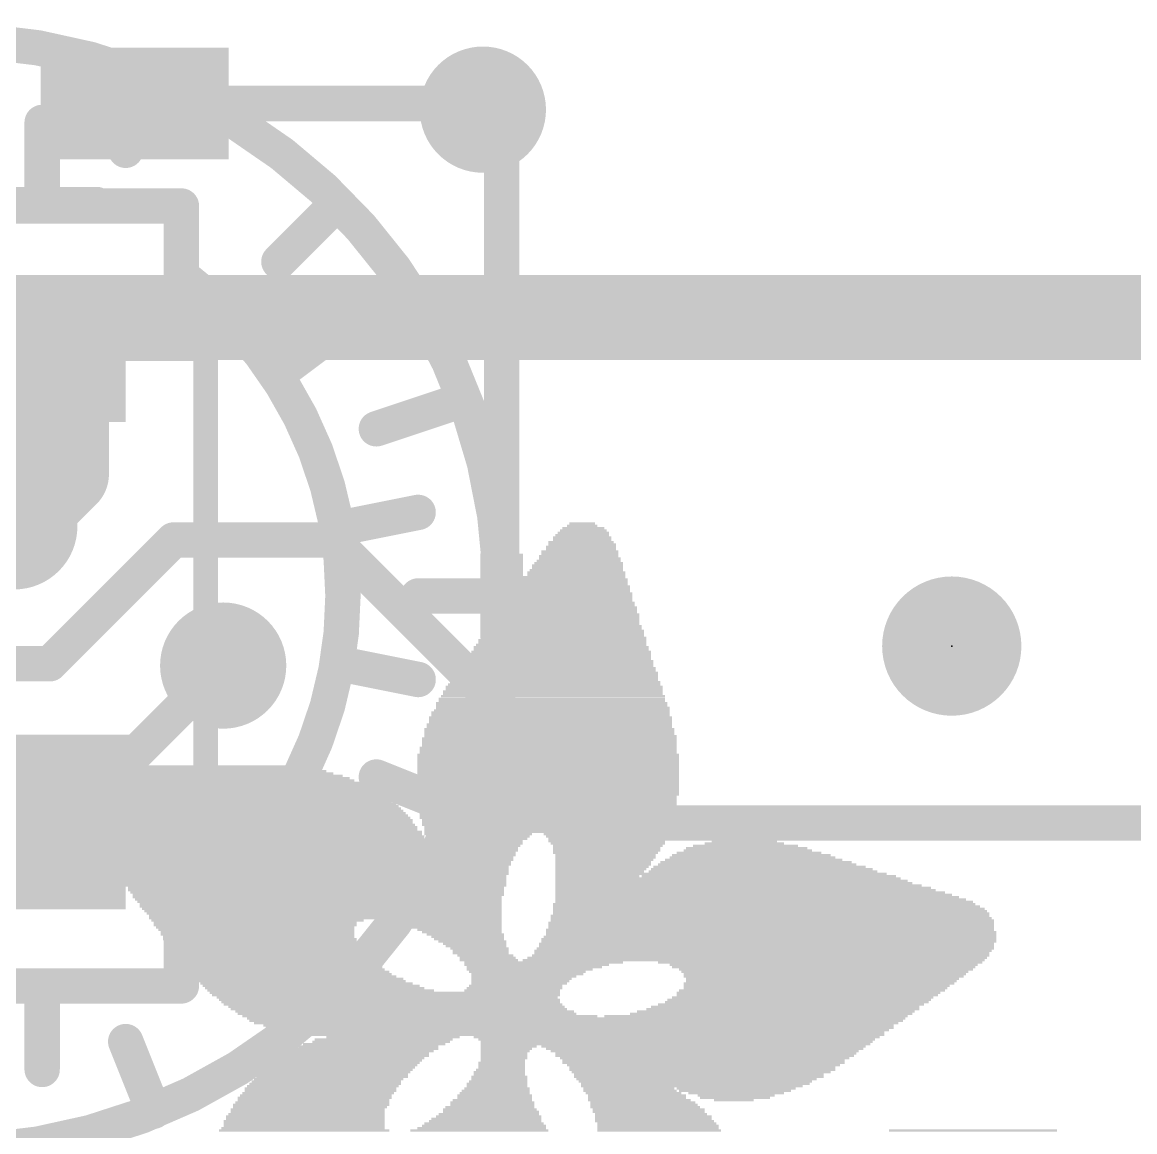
# Model space of a CAD drawing. Extents: x -30.6 to 30.6, y -30.6 to 30.6.
# Drawn here: x 8.06 to 16.05, y -26.35 to -18.38 of the extents above; entities that cross this region are included whole.
import ezdxf

# ---------------------------------------------------------------- set-up
doc = ezdxf.new("R2010")
doc.units = 0
for name, color, linetype in [('1', 12, 'CONTINUOUS'), ('16', 5, 'CONTINUOUS'), ('18', 110, 'CONTINUOUS'), ('21', 40, 'CONTINUOUS'), ('22', 53, 'CONTINUOUS'), ('24', 6, 'CONTINUOUS')]:
    doc.layers.add(name, color=color, linetype=linetype)

# ---------------------------------------------------------------- blocks, each defined once
blk = doc.blocks.new('RECT')
blk.add_solid([(-0.5, -0.5), (0.5, -0.5), (-0.5, 0.5), (0.5, 0.5)])
blk = doc.blocks.new('PIE')
at = {"const_width": 0.5}
blk.add_lwpolyline([(0, -0.25, 1), (0, 0.25, 1), (0, -0.25)], format="xyb", dxfattribs=at)
blk = doc.blocks.new('ROUNDV')
at = {"const_width": 0.5}
blk.add_lwpolyline([(0, -0.25, 1), (0, 0.25, 1), (0, -0.25)], format="xyb", dxfattribs=at)

msp = doc.modelspace()

# ---------------------------------------------------------------- linework, layer by layer
at = {"layer": '1'}
for points, const_width in [([(8.864, -18.964), (11.321, -18.964)], 0.254), ([(11.321, -18.964), (11.365, -19.008)], 0.254), ([(8, -20.5), (5.133, -20.5)], 0.6096), ([(8, -20.5), (22.5, -20.5)], 0.6096), ([(8, -20.5), (8, -22)], 0.6096), ([(8.255, -22.987), (9.144, -22.098)], 0.254), ([(9.144, -22.098), (10.287, -22.098)], 0.254), ([(10.287, -22.098), (12.319, -24.13)], 0.254), ([(7.2454, -22.987), (8.255, -22.987)], 0.254), ([(8.878, -23.622), (9.5, -23)], 0.254), ([(5.334, -23.622), (8.878, -23.622)], 0.254), ([(12.319, -24.13), (23.37, -24.13)], 0.254)]:
    msp.add_lwpolyline(points, dxfattribs=dict(at, const_width=const_width))
for points, const_width in [([(8.864, -18.9005, 1), (8.864, -19.0275)], 0.127), ([(11.3659, -18.9191, 1), (11.2761, -19.0089)], 0.127), ([(11.321, -19.0275, 1), (11.321, -18.9005)], 0.127), ([(11.3201, -19.0529, 1), (11.4099, -18.9631)], 0.127), ([(8, -20.3476, 1), (8, -20.6524)], 0.3048), ([(8.1524, -20.5, 1), (7.8476, -20.5)], 0.3048), ([(8, -20.6524, 1), (8, -20.3476)], 0.3048), ([(7.8476, -22, 1), (8.1524, -22)], 0.3048), ([(9.144, -22.0345, 1), (9.144, -22.1615)], 0.127), ([(9.1889, -22.1429, 1), (9.0991, -22.0531)], 0.127), ([(10.3319, -22.0531, 1), (10.2421, -22.1429)], 0.127), ([(10.287, -22.1615, 1), (10.287, -22.0345)], 0.127), ([(8.2101, -22.9421, 1), (8.2999, -23.0319)], 0.127), ([(8.255, -23.0505, 1), (8.255, -22.9235)], 0.127), ([(9.5449, -23.0449, 1), (9.4551, -22.9551)], 0.127), ([(8.8331, -23.5771, 1), (8.9229, -23.6669)], 0.127), ([(8.878, -23.6855, 1), (8.878, -23.5585)], 0.127), ([(12.319, -24.0665, 1), (12.319, -24.1935)], 0.127), ([(12.2741, -24.1749, 1), (12.3639, -24.0851)], 0.127)]:
    msp.add_lwpolyline(points, format="xyb", dxfattribs=dict(at, const_width=const_width))
at = {"layer": '16'}
for points, const_width in [([(3.8, -24, 5.1283), (3.8, -21)], 0.254), ([(9.059, -18.8236, 1), (8.941, -18.7764)], 0.127), ([(11.4099, -18.9631, 1), (11.3201, -19.0529)], 0.127), ([(8.2635, -19.1, 1), (8.1365, -19.1)], 0.127), ([(11.5635, -19.143, 1), (11.4365, -19.143)], 0.127), ([(11.4551, -19.1879, 1), (11.5449, -19.0981)], 0.127), ([(8.741, -19.2764, 1), (8.859, -19.3236)], 0.127), ([(8.2, -19.6365, 1), (8.2, -19.7635)], 0.127), ([(8.2, -19.7635, 1), (8.2, -19.6365)], 0.127), ([(9.2635, -19.7, 1), (9.1365, -19.7)], 0.127), ([(9.2, -19.7635, 1), (9.2, -19.6365)], 0.127), ([(10.3449, -19.7449, 1), (10.2551, -19.6551)], 0.127), ([(8.1365, -19.7, 1), (8.2635, -19.7)], 0.127), ([(9.8551, -20.0551, 1), (9.9449, -20.1449)], 0.127), ([(9.2, -24.8, 0.5044), (9.2, -20.2)], 0.254), ([(9.2377, -20.1489, 1), (9.1623, -20.2511)], 0.127), ([(9.1365, -20.2, 1), (9.2635, -20.2)], 0.127), ([(8.5274, -20.75, 1), (8.2226, -20.75)], 0.3048), ([(10.3381, -20.6508, 1), (10.2619, -20.5492)], 0.127), ([(9.8619, -20.8492, 1), (9.9381, -20.9508)], 0.127), ([(11.2201, -21.1602, 1), (11.1799, -21.0398)], 0.127), ([(10.5799, -21.2398, 1), (10.6201, -21.3602)], 0.127), ([(8.4828, -21.7328, 1), (8.2672, -21.5172)], 0.3048), ([(8.2226, -21.625, 1), (8.5274, -21.625)], 0.3048), ([(7.8922, -21.8922, 1), (8.1078, -22.1078)], 0.3048), ([(10.9125, -21.9623, 1), (10.8875, -21.8377)], 0.127), ([(10.3875, -21.9377, 1), (10.4125, -22.0623)], 0.127), ([(10.9, -22.4365, 1), (10.9, -22.5635)], 0.127), ([(11.4365, -22.5, 1), (11.5635, -22.5)], 0.127), ([(11.5, -22.5635, 1), (11.5, -22.4365)], 0.127), ([(9.5449, -23.0449, 1), (9.4551, -22.9551)], 0.127), ([(10.4125, -22.9377, 1), (10.3875, -23.0623)], 0.127), ([(10.8875, -23.1623, 1), (10.9125, -23.0377)], 0.127), ([(10.6236, -23.741, 1), (10.5764, -23.859)], 0.127), ([(11.0764, -24.059, 1), (11.1236, -23.941)], 0.127), ([(8.4385, -24.125, 1), (8.3115, -24.125)], 0.127), ([(8.3301, -24.0801, 1), (8.4199, -24.1699)], 0.127), ([(9.9381, -24.1492, 1), (9.8619, -24.2508)], 0.127), ([(8.3115, -24.25, 1), (8.4385, -24.25)], 0.127), ([(10.2619, -24.5508, 1), (10.3381, -24.4492)], 0.127), ([(9.2635, -24.8, 1), (9.1365, -24.8)], 0.127), ([(9.1623, -24.7489, 1), (9.2377, -24.8511)], 0.127), ([(9.8449, -25.0551, 1), (9.7551, -25.1449)], 0.127), ([(8.2, -25.2365, 1), (8.2, -25.3635)], 0.127), ([(8.2635, -25.3, 1), (8.1365, -25.3)], 0.127), ([(8.2, -25.3635, 1), (8.2, -25.2365)], 0.127), ([(9.1365, -25.3, 1), (9.2635, -25.3)], 0.127), ([(9.2, -25.3635, 1), (9.2, -25.2365)], 0.127), ([(10.0551, -25.4449, 1), (10.1449, -25.3551)], 0.127), ([(8.859, -25.6764, 1), (8.741, -25.7236)], 0.127), ([(8.1365, -25.9, 1), (8.2635, -25.9)], 0.127), ([(8.941, -26.2236, 1), (9.059, -26.1764)], 0.127)]:
    msp.add_lwpolyline(points, format="xyb", dxfattribs=dict(at, const_width=const_width))
for points, const_width in [([(9, -18.8), (8.8, -19.3)], 0.254), ([(11.5, -19.143), (11.365, -19.008)], 0.254), ([(8.2, -19.7), (8.2, -19.1)], 0.254), ([(11.5, -22.5), (11.5, -19.143)], 0.254), ([(8.2, -19.7), (6.8, -19.7)], 0.254), ([(9.2, -19.7), (8.2, -19.7)], 0.254), ([(9.2, -20.2), (9.2, -19.7)], 0.254), ([(10.3, -19.7), (9.9, -20.1)], 0.254), ([(8.375, -20.75), (8.375, -21.625)], 0.6096), ([(9.9, -20.9), (10.3, -20.6)], 0.254), ([(11.2, -21.1), (10.6, -21.3)], 0.254), ([(8.375, -21.625), (8, -22)], 0.6096), ([(10.4, -22), (10.9, -21.9)], 0.254), ([(11.5, -22.5), (10.9, -22.5)], 0.254), ([(9.5, -23), (8.375, -24.125)], 0.254), ([(10.4, -23), (10.9, -23.1)], 0.254), ([(11.1, -24), (10.6, -23.8)], 0.254), ([(8.375, -24.125), (8.375, -24.25)], 0.254), ([(9.9, -24.2), (10.3, -24.5)], 0.254), ([(9.2, -24.8), (9.2, -25.3)], 0.254), ([(10.1, -25.4), (9.8, -25.1)], 0.254), ([(8.2, -25.3), (6.9, -25.3)], 0.254), ([(9.2, -25.3), (8.2, -25.3)], 0.254), ([(8.2, -25.3), (8.2, -25.9)], 0.254), ([(9, -26.2), (8.8, -25.7)], 0.254)]:
    msp.add_lwpolyline(points, dxfattribs=dict(at, const_width=const_width))
at = {"layer": '21', "const_width": 0.2032}
msp.add_lwpolyline([(8.594, -19.664), (6.594, -19.664)], dxfattribs=at)
at = {"layer": '21', "const_width": 0.1016}
msp.add_lwpolyline([(8.594, -19.7148, 1), (8.594, -19.6132)], format="xyb", dxfattribs=at)
at = {"layer": '22', "const_width": 0.127}
for points in [[(9.1, -20.6), (9.4, -20.6)], [(9.4, -20.6), (9.4, -24.4)], [(5.65, -20.75), (9.35, -20.75)], [(9.35, -20.75), (9.35, -24.25)], [(9.35, -24.25), (5.65, -24.25)], [(9.4, -24.4), (9.1, -24.4)]]:
    msp.add_lwpolyline(points, dxfattribs=at)
at = {"layer": '22', "const_width": 0.0635}
for points in [[(9.1, -20.5683, 1), (9.1, -20.6318)], [(9.4318, -20.6, 1), (9.3682, -20.6)], [(9.4, -20.6318, 1), (9.4, -20.5683)], [(9.3818, -20.75, 1), (9.3182, -20.75)], [(9.35, -20.7817, 1), (9.35, -20.7183)], [(9.35, -24.2817, 1), (9.35, -24.2183)], [(9.3182, -24.25, 1), (9.3818, -24.25)], [(9.1, -24.3683, 1), (9.1, -24.4318)], [(9.4, -24.4318, 1), (9.4, -24.3683)], [(9.3682, -24.4, 1), (9.4318, -24.4)]]:
    msp.add_lwpolyline(points, format="xyb", dxfattribs=at)
at = {"layer": '24'}
msp.add_point((14.732, -22.86), dxfattribs=at)

# ---------------------------------------------------------------- block references
at = {"layer": '1', "xscale": 1.35, "yscale": 0.8, "rotation": 180}
msp.add_blockref('RECT', (8.864, -18.964), dxfattribs=at)
at = {"layer": '16', "xscale": 0.85, "rotation": 180}
for p in [(8.375, -20.75), (8.375, -24.25)]:
    msp.add_blockref('RECT', p, dxfattribs=at)
at = {"layer": '16', "xscale": 0.6096, "yscale": 0.3048, "rotation": 270}
msp.add_blockref('RECT', (11.5, -22.5), dxfattribs=at)
at = {"layer": '16'}
msp.add_blockref('PIE', (14.732, -22.86), dxfattribs=at)
at = {"layer": '18', "xscale": 0.9064, "yscale": 0.9064}
for p in [(11.365, -19.008), (11.365, -19.008), (8, -22), (8, -22), (9.5, -23), (9.5, -23)]:
    msp.add_blockref('ROUNDV', p, dxfattribs=at)
at = {"layer": '21'}
for p, xscale, yscale in [((12.0856, -22.0472), 0.3688, 0.0168), ((12.0856, -22.0305), 0.3353, 0.0167), ((12.0856, -22.0137), 0.3018, 0.0168), ((12.0772, -21.9969), 0.218, 0.0168), ((12.0772, -21.9802), 0.1844, 0.0167), ((12.0688, -22.1143), 0.4694, 0.0167), ((12.0772, -22.131), 0.4862, 0.0168), ((12.0772, -22.0807), 0.4191, 0.0168), ((12.0772, -22.0975), 0.4191, 0.0168), ((12.0772, -22.064), 0.3856, 0.0167), ((12.0521, -22.2149), 0.5699, 0.0167), ((12.0604, -22.1813), 0.5532, 0.0168), ((12.0604, -22.1981), 0.5532, 0.0168), ((12.0689, -22.1478), 0.5029, 0.0168), ((12.0689, -22.1646), 0.5029, 0.0167), ((12.0437, -22.2819), 0.6538, 0.0168), ((12.0521, -22.2651), 0.6371, 0.0168), ((12.0521, -22.2484), 0.6035, 0.0167), ((12.0605, -22.2316), 0.5867, 0.0168), ((12.0185, -22.3657), 0.7376, 0.0168), ((12.0353, -22.3322), 0.7041, 0.0168), ((12.0353, -22.349), 0.7041, 0.0167), ((12.0353, -22.3154), 0.6706, 0.0168), ((12.0437, -22.2987), 0.6538, 0.0167), ((12.0102, -22.4328), 0.8215, 0.0168), ((12.0102, -22.4496), 0.8215, 0.0167), ((12.0185, -22.3993), 0.7712, 0.0167), ((12.0185, -22.416), 0.7712, 0.0168), ((12.0269, -22.3825), 0.7544, 0.0168), ((11.985, -22.5334), 0.9052, 0.0167), ((11.9934, -22.5166), 0.8885, 0.0168), ((12.0018, -22.4998), 0.8717, 0.0168), ((12.0018, -22.4663), 0.8382, 0.0168), ((12.0102, -22.4831), 0.8549, 0.0167), ((11.9766, -22.6172), 0.989, 0.0168), ((11.985, -22.5837), 0.9723, 0.0167), ((11.985, -22.6004), 0.9723, 0.0168), ((11.985, -22.5669), 0.9388, 0.0168), ((11.9934, -22.5501), 0.922, 0.0168), ((11.9599, -22.6842), 1.0561, 0.0168), ((11.9682, -22.6507), 1.0394, 0.0168), ((11.9682, -22.6675), 1.0394, 0.0167), ((11.9766, -22.634), 1.0226, 0.0167), ((11.9515, -22.7513), 1.1399, 0.0168), ((11.9515, -22.7681), 1.1399, 0.0167), ((11.9515, -22.7178), 1.1064, 0.0167), ((11.9515, -22.7345), 1.1064, 0.0168), ((11.9599, -22.701), 1.0561, 0.0168), ((11.9263, -22.8519), 1.2238, 0.0168), ((11.9347, -22.8184), 1.207, 0.0167), ((11.9347, -22.8351), 1.207, 0.0168), ((11.9431, -22.8016), 1.1902, 0.0168), ((11.9431, -22.7848), 1.1567, 0.0168), ((11.9096, -22.9357), 1.3243, 0.0168), ((11.9179, -22.9189), 1.3076, 0.0168), ((11.9263, -22.9022), 1.2908, 0.0167), ((11.9264, -22.8687), 1.2573, 0.0167), ((11.9264, -22.8854), 1.2573, 0.0168), ((11.8928, -23.0028), 1.3914, 0.0167), ((11.9096, -22.9692), 1.3579, 0.0168), ((11.9096, -22.986), 1.3579, 0.0168), ((11.9096, -22.9525), 1.3243, 0.0167), ((11.8844, -23.0698), 1.4752, 0.0168), ((11.8844, -23.0866), 1.4752, 0.0167), ((11.8928, -23.0363), 1.425, 0.0168), ((11.9012, -23.0531), 1.4417, 0.0167), ((11.9012, -23.0195), 1.4082, 0.0168), ((11.8761, -23.1536), 1.5591, 0.0168), ((11.8761, -23.1704), 1.5591, 0.0168), ((11.8761, -23.1369), 1.5255, 0.0167), ((11.876, -23.1033), 1.492, 0.0168), ((11.8844, -23.1201), 1.5088, 0.0168), ((11.8593, -23.2375), 1.6261, 0.0167), ((11.8593, -23.2542), 1.6261, 0.0168), ((11.8677, -23.2207), 1.6093, 0.0168), ((11.8677, -23.1872), 1.5759, 0.0167), ((11.8677, -23.2039), 1.5759, 0.0168), ((11.8593, -23.3213), 1.6931, 0.0167), ((11.8593, -23.271), 1.6597, 0.0168), ((11.8593, -23.2878), 1.6597, 0.0167), ((11.8676, -23.3045), 1.6764, 0.0168), ((11.8509, -23.3716), 1.7434, 0.0167), ((11.8509, -23.3883), 1.7434, 0.0168), ((11.8509, -23.4051), 1.7434, 0.0168), ((11.8509, -23.338), 1.7099, 0.0168), ((11.8509, -23.3548), 1.7099, 0.0168), ((11.8425, -23.4554), 1.7938, 0.0168), ((11.8425, -23.4722), 1.7938, 0.0167), ((11.8425, -23.4889), 1.7938, 0.0168), ((11.8425, -23.4219), 1.7602, 0.0167), ((11.8425, -23.4386), 1.7602, 0.0168), ((11.8425, -23.5224), 1.8272, 0.0168), ((11.8425, -23.5392), 1.8272, 0.0168), ((11.8425, -23.556), 1.8272, 0.0167), ((11.8425, -23.5727), 1.8272, 0.0168), ((11.8509, -23.5057), 1.8105, 0.0167), ((11.8341, -23.6398), 1.8776, 0.0168), ((11.8341, -23.5895), 1.844, 0.0168), ((11.8341, -23.6063), 1.844, 0.0167), ((11.8341, -23.623), 1.844, 0.0168), ((9.2943, -23.7236), 1.3243, 0.0168), ((11.8341, -23.6566), 1.8776, 0.0167), ((11.8341, -23.6733), 1.8776, 0.0168), ((11.8341, -23.6901), 1.8776, 0.0168), ((11.8341, -23.7069), 1.8776, 0.0167), ((11.8341, -23.7236), 1.8776, 0.0168), ((9.4369, -23.8074), 1.9446, 0.0168), ((9.4201, -23.7906), 1.8776, 0.0167), ((9.3949, -23.7739), 1.7937, 0.0168), ((9.3781, -23.7571), 1.7267, 0.0168), ((9.353, -23.7403), 1.6093, 0.0167), ((11.8258, -23.8074), 1.8943, 0.0168), ((11.8341, -23.7403), 1.8776, 0.0167), ((11.8341, -23.7571), 1.8776, 0.0168), ((11.8341, -23.7739), 1.8776, 0.0168), ((11.8341, -23.7906), 1.8776, 0.0167), ((9.5039, -23.8912), 2.1793, 0.0167), ((9.4871, -23.8577), 2.1123, 0.0168), ((9.4955, -23.8745), 2.1291, 0.0168), ((9.4704, -23.8409), 2.0452, 0.0167), ((9.4536, -23.8242), 1.9781, 0.0168), ((11.8258, -23.8242), 1.8943, 0.0168), ((11.8258, -23.8409), 1.8943, 0.0167), ((11.8258, -23.8577), 1.8943, 0.0168), ((11.8258, -23.8745), 1.8943, 0.0168), ((11.8258, -23.8912), 1.8943, 0.0167), ((9.5374, -23.9415), 2.2463, 0.0168), ((9.5542, -23.9583), 2.2799, 0.0168), ((9.5207, -23.908), 2.2128, 0.0168), ((9.5291, -23.9247), 2.2296, 0.0167), ((9.5626, -23.975), 2.2966, 0.0167), ((11.8341, -23.908), 1.8776, 0.0168), ((11.8341, -23.9247), 1.8776, 0.0167), ((11.8257, -23.9415), 1.8608, 0.0168), ((11.8257, -23.9583), 1.8608, 0.0168), ((11.8257, -23.975), 1.8608, 0.0167), ((9.5877, -24.0086), 2.3469, 0.0168), ((9.5961, -24.0253), 2.3637, 0.0167), ((9.5794, -23.9918), 2.3302, 0.0168), ((9.6128, -24.0421), 2.3637, 0.0168), ((11.8257, -23.9918), 1.8608, 0.0168), ((11.8257, -24.0086), 1.8608, 0.0168), ((11.8257, -24.0253), 1.8608, 0.0167), ((11.8257, -24.0421), 1.8608, 0.0168), ((9.6212, -24.0589), 2.3805, 0.0168), ((9.6296, -24.0756), 2.3973, 0.0167), ((9.6464, -24.0924), 2.3972, 0.0168), ((9.6632, -24.1092), 2.3972, 0.0168), ((9.6632, -24.1259), 2.3972, 0.0167), ((11.8258, -24.0589), 1.8273, 0.0168), ((11.8258, -24.0756), 1.8273, 0.0167), ((11.8174, -24.0924), 1.8105, 0.0168), ((11.8258, -24.1092), 1.7937, 0.0168), ((11.8258, -24.1259), 1.7937, 0.0167), ((9.6799, -24.1427), 2.3973, 0.0168), ((9.6883, -24.1594), 2.414, 0.0167), ((9.6967, -24.1762), 2.3972, 0.0168), ((9.7218, -24.193), 2.4141, 0.0168), ((9.7302, -24.2097), 2.3973, 0.0167), ((11.8258, -24.1427), 1.7937, 0.0168), ((11.8257, -24.1594), 1.7602, 0.0167), ((11.8257, -24.1762), 1.7602, 0.0168), ((11.8257, -24.193), 1.7602, 0.0168), ((11.3312, -24.2097), 0.7712, 0.0167), ((12.2449, -24.2097), 0.8885, 0.0167), ((9.7386, -24.2265), 2.414, 0.0168), ((9.747, -24.2433), 2.3972, 0.0168), ((9.7637, -24.26), 2.3973, 0.0167), ((10.1074, -24.2768), 3.0846, 0.0168), ((10.1074, -24.2936), 3.051, 0.0168), ((11.3312, -24.2265), 0.7376, 0.0168), ((11.3228, -24.2433), 0.7208, 0.0168), ((11.3145, -24.26), 0.6705, 0.0167), ((12.2533, -24.2265), 0.8717, 0.0168), ((12.2532, -24.2433), 0.8382, 0.0168), ((12.2532, -24.26), 0.8382, 0.0167), ((12.2616, -24.2768), 0.8214, 0.0168), ((12.2616, -24.2936), 0.788, 0.0168), ((13.2507, -24.2936), 0.7544, 0.0168), ((13.2423, -24.2768), 0.57, 0.0168), ((13.2423, -24.26), 0.4694, 0.0167), ((10.1075, -24.3103), 3.0175, 0.0167), ((10.1158, -24.3271), 3.0008, 0.0168), ((10.1158, -24.3438), 2.9672, 0.0167), ((10.1158, -24.3606), 2.9672, 0.0168), ((12.2532, -24.3103), 0.7712, 0.0167), ((12.2532, -24.3271), 0.7712, 0.0168), ((12.2448, -24.3438), 0.7544, 0.0167), ((12.2449, -24.3606), 0.7209, 0.0168), ((13.2926, -24.3606), 1.14, 0.0168), ((13.2758, -24.3438), 1.0394, 0.0167), ((13.2674, -24.3271), 0.922, 0.0168), ((13.2591, -24.3103), 0.8717, 0.0167), ((10.1159, -24.3774), 2.9337, 0.0168), ((10.1242, -24.3941), 2.917, 0.0167), ((10.1242, -24.4109), 2.8834, 0.0168), ((10.1242, -24.4277), 2.8834, 0.0168), ((10.1242, -24.4444), 2.8499, 0.0167), ((12.2449, -24.3774), 0.7209, 0.0168), ((12.2365, -24.3941), 0.7041, 0.0167), ((12.2281, -24.4109), 0.6873, 0.0168), ((12.2281, -24.4277), 0.6873, 0.0168), ((12.2197, -24.4444), 0.6706, 0.0167), ((13.3513, -24.4444), 1.5255, 0.0167), ((13.3345, -24.4277), 1.425, 0.0168), ((13.3261, -24.4109), 1.3746, 0.0168), ((13.3094, -24.3941), 1.2741, 0.0167), ((13.301, -24.3774), 1.1903, 0.0168), ((10.1326, -24.4612), 2.8331, 0.0168), ((10.1326, -24.478), 2.8331, 0.0168), ((10.141, -24.4947), 2.8163, 0.0167), ((10.141, -24.5115), 2.7829, 0.0168), ((10.1494, -24.5283), 2.7661, 0.0168), ((12.2113, -24.4612), 0.6538, 0.0168), ((12.2029, -24.478), 0.637, 0.0168), ((13.0747, -24.4947), 2.3805, 0.0167), ((12.1862, -24.5115), 0.6035, 0.0168), ((13.125, -24.5283), 2.4811, 0.0168), ((13.4184, -24.5115), 1.8273, 0.0168), ((13.3764, -24.478), 1.6428, 0.0168), ((13.368, -24.4612), 1.5926, 0.0168), ((10.1494, -24.545), 2.7661, 0.0167), ((10.1578, -24.5618), 2.7493, 0.0168), ((10.1578, -24.5785), 2.7493, 0.0167), ((10.1661, -24.5953), 2.699, 0.0168), ((10.1661, -24.6121), 2.699, 0.0168), ((13.1501, -24.545), 2.5314, 0.0167), ((13.1669, -24.5618), 2.5649, 0.0168), ((13.2004, -24.5785), 2.632, 0.0167), ((13.2339, -24.5953), 2.699, 0.0168), ((13.2507, -24.6121), 2.7325, 0.0168), ((10.1745, -24.6288), 2.6822, 0.0167), ((10.1829, -24.6456), 2.6655, 0.0168), ((10.1745, -24.6624), 2.6487, 0.0168), ((10.1829, -24.6791), 2.6319, 0.0167), ((13.2842, -24.6288), 2.7996, 0.0167), ((13.3345, -24.6624), 2.9002, 0.0168), ((13.3094, -24.6456), 2.8499, 0.0168), ((13.3597, -24.6791), 2.9505, 0.0167), ((10.1913, -24.6959), 2.6151, 0.0168), ((10.1996, -24.7127), 2.5984, 0.0168), ((10.1996, -24.7294), 2.5984, 0.0167), ((10.208, -24.7462), 2.5816, 0.0168), ((10.2164, -24.763), 2.5649, 0.0167), ((13.4183, -24.7462), 3.1014, 0.0168), ((13.3848, -24.7127), 3.0343, 0.0168), ((13.4016, -24.7294), 3.0679, 0.0167), ((13.4267, -24.763), 3.1181, 0.0167), ((13.3848, -24.6959), 3.0008, 0.0168), ((10.2248, -24.7797), 2.5481, 0.0168), ((10.2332, -24.7965), 2.5313, 0.0168), ((10.2332, -24.8133), 2.5313, 0.0167), ((9.747, -24.83), 1.5256, 0.0168), ((9.7302, -24.8468), 1.4585, 0.0168), ((11.0965, -24.83), 0.8046, 0.0168), ((11.1384, -24.8468), 0.7208, 0.0168), ((13.4351, -24.8468), 3.2019, 0.0168), ((13.4267, -24.7965), 3.1516, 0.0168), ((13.4351, -24.8133), 3.1684, 0.0167), ((13.4435, -24.83), 3.1851, 0.0168), ((13.4351, -24.7797), 3.1349, 0.0168), ((9.7302, -24.8636), 1.4585, 0.0167), ((9.7302, -24.8803), 1.4249, 0.0168), ((9.7386, -24.8971), 1.4082, 0.0168), ((9.747, -24.9139), 1.3914, 0.0167), ((9.747, -24.9306), 1.3914, 0.0168), ((11.1468, -24.8636), 0.7041, 0.0167), ((11.1719, -24.8803), 0.6538, 0.0168), ((11.1971, -24.8971), 0.6035, 0.0168), ((11.2139, -24.9139), 0.5699, 0.0167), ((11.239, -24.9306), 0.5532, 0.0168), ((13.4267, -24.8971), 3.2186, 0.0168), ((13.4351, -24.9139), 3.2354, 0.0167), ((13.4351, -24.9306), 3.2354, 0.0168), ((13.4351, -24.8636), 3.2019, 0.0167), ((13.4351, -24.8803), 3.2019, 0.0168), ((9.7554, -24.9474), 1.3746, 0.0168), ((9.7638, -24.9642), 1.3914, 0.0167), ((9.7805, -24.9809), 1.3579, 0.0168), ((9.7889, -24.9977), 1.3746, 0.0167), ((11.2558, -24.9474), 0.5197, 0.0168), ((11.2642, -24.9642), 0.5029, 0.0167), ((11.2893, -24.9809), 0.4862, 0.0168), ((11.3061, -24.9977), 0.4527, 0.0167), ((13.4016, -24.9977), 3.2689, 0.0167), ((13.4183, -24.9642), 3.269, 0.0167), ((13.4183, -24.9809), 3.269, 0.0168), ((13.4267, -24.9474), 3.2522, 0.0168), ((9.7973, -25.0144), 1.3579, 0.0168), ((9.814, -25.0312), 1.3579, 0.0168), ((9.8308, -25.048), 1.3579, 0.0167), ((9.8308, -25.0647), 1.3579, 0.0168), ((9.8559, -25.0815), 1.3747, 0.0168), ((11.3145, -25.0144), 0.4359, 0.0168), ((11.3396, -25.0312), 0.4191, 0.0168), ((11.348, -25.048), 0.4023, 0.0167), ((11.348, -25.0647), 0.4023, 0.0168), ((11.3815, -25.0815), 0.4024, 0.0168), ((13.3597, -25.0815), 3.2857, 0.0168), ((13.3764, -25.048), 3.2858, 0.0167), ((13.368, -25.0647), 3.269, 0.0168), ((13.3932, -25.0312), 3.2857, 0.0168), ((13.4016, -25.0144), 3.2689, 0.0168), ((9.8727, -25.0983), 1.3747, 0.0167), ((9.8811, -25.115), 1.3914, 0.0168), ((9.8979, -25.1318), 1.3914, 0.0168), ((9.923, -25.1486), 1.4082, 0.0167), ((9.9314, -25.1653), 1.425, 0.0168), ((11.3983, -25.0983), 0.4023, 0.0167), ((11.4067, -25.115), 0.4191, 0.0168), ((11.8006, -25.1318), 1.14, 0.0168), ((11.7503, -25.1486), 1.0394, 0.0167), ((11.7336, -25.1653), 0.9723, 0.0168), ((13.3094, -25.115), 3.3193, 0.0168), ((13.3345, -25.0983), 3.3025, 0.0167), ((13.7871, -25.1318), 2.3302, 0.0168), ((13.8123, -25.1486), 2.2129, 0.0167), ((13.8123, -25.1653), 2.1793, 0.0168), ((9.9566, -25.1821), 1.4081, 0.0167), ((9.9817, -25.1988), 1.425, 0.0168), ((9.9901, -25.2156), 1.4417, 0.0168), ((10.0152, -25.2324), 1.4585, 0.0167), ((10.0488, -25.2491), 1.4919, 0.0168), ((11.7, -25.1821), 0.9052, 0.0167), ((11.6832, -25.1988), 0.8382, 0.0168), ((11.6833, -25.2156), 0.8047, 0.0168), ((11.6581, -25.2324), 0.7544, 0.0167), ((11.6414, -25.2491), 0.7209, 0.0168), ((13.8291, -25.1821), 2.1123, 0.0167), ((13.8207, -25.1988), 2.0619, 0.0168), ((13.8207, -25.2156), 2.0285, 0.0168), ((13.8123, -25.2324), 2.0117, 0.0167), ((13.8039, -25.2491), 1.9614, 0.0168), ((10.0655, -25.2659), 1.492, 0.0168), ((10.0991, -25.2827), 1.5255, 0.0167), ((10.1326, -25.2994), 1.5591, 0.0168), ((10.1577, -25.3162), 1.5758, 0.0168), ((10.1997, -25.333), 1.6261, 0.0167), ((11.5743, -25.333), 0.6873, 0.0167), ((11.5911, -25.3162), 0.6873, 0.0168), ((11.5994, -25.2994), 0.6706, 0.0168), ((11.633, -25.2659), 0.7041, 0.0168), ((11.6246, -25.2827), 0.6873, 0.0167), ((13.7285, -25.333), 1.9111, 0.0167), ((13.7788, -25.2827), 1.9447, 0.0167), ((13.762, -25.2994), 1.9111, 0.0168), ((13.7536, -25.3162), 1.8944, 0.0168), ((13.7955, -25.2659), 1.9446, 0.0168), ((10.6606, -25.3497), 2.5146, 0.0168), ((10.669, -25.3665), 2.4978, 0.0168), ((10.6774, -25.3833), 2.4476, 0.0167), ((10.6942, -25.4), 2.4475, 0.0168), ((13.6363, -25.4), 1.8943, 0.0168), ((13.6614, -25.3833), 1.8776, 0.0167), ((13.7033, -25.3497), 1.8944, 0.0168), ((13.6949, -25.3665), 1.8776, 0.0168), ((10.7026, -25.4168), 2.4307, 0.0167), ((10.7193, -25.4335), 2.4308, 0.0168), ((10.7445, -25.4503), 2.4141, 0.0168), ((10.7612, -25.4671), 2.414, 0.0167), ((10.8031, -25.4838), 2.4308, 0.0168), ((13.4686, -25.4838), 1.995, 0.0168), ((13.5189, -25.4671), 1.9614, 0.0167), ((13.5357, -25.4503), 1.9279, 0.0168), ((13.5776, -25.4335), 1.9111, 0.0168), ((13.6195, -25.4168), 1.8943, 0.0167), ((10.8199, -25.5006), 2.4308, 0.0168), ((10.9121, -25.5174), 2.5482, 0.0167), ((12.0353, -25.5341), 4.7274, 0.0168), ((12.0353, -25.5509), 4.6939, 0.0168), ((12.0353, -25.5677), 4.6268, 0.0167), ((13.3262, -25.5174), 2.1793, 0.0167), ((13.4351, -25.5006), 2.0284, 0.0168), ((12.0521, -25.5844), 4.5263, 0.0168), ((12.0605, -25.6012), 4.5095, 0.0167), ((12.0772, -25.6179), 4.409, 0.0168), ((12.1023, -25.6347), 4.2916, 0.0168), ((12.1359, -25.6515), 4.2245, 0.0167), ((10.5852, -25.7185), 1.0226, 0.0168), ((10.6355, -25.7018), 0.989, 0.0167), ((10.6523, -25.685), 0.9891, 0.0168), ((10.7193, -25.6682), 0.9556, 0.0168), ((12.7561, -25.6682), 2.9169, 0.0168), ((12.7561, -25.685), 2.8499, 0.0168), ((12.7561, -25.7018), 2.8163, 0.0167), ((12.7477, -25.7185), 2.7995, 0.0168), ((10.4511, -25.8024), 1.0562, 0.0167), ((10.4595, -25.7856), 1.0394, 0.0168), ((10.493, -25.7688), 1.0394, 0.0168), ((10.5265, -25.7521), 1.0394, 0.0167), ((10.5433, -25.7353), 1.0058, 0.0168), ((11.5324, -25.7521), 0.3688, 0.0167), ((11.524, -25.7688), 0.352, 0.0168), ((11.5156, -25.7856), 0.3352, 0.0168), ((11.5156, -25.8024), 0.3352, 0.0167), ((11.5492, -25.7353), 0.4023, 0.0168), ((12.9489, -25.7353), 2.3302, 0.0168), ((12.9573, -25.7521), 2.2799, 0.0167), ((12.9573, -25.7688), 2.2128, 0.0168), ((12.9657, -25.7856), 2.1626, 0.0168), ((12.9573, -25.8024), 2.1458, 0.0167), ((10.3422, -25.8862), 1.0729, 0.0167), ((10.3589, -25.8694), 1.0729, 0.0168), ((10.3925, -25.8359), 1.0729, 0.0167), ((10.3841, -25.8526), 1.0561, 0.0168), ((10.4176, -25.8191), 1.0561, 0.0168), ((11.4989, -25.8526), 0.3353, 0.0168), ((11.4989, -25.8694), 0.3353, 0.0168), ((11.4989, -25.8862), 0.3353, 0.0167), ((11.5156, -25.8191), 0.3352, 0.0168), ((11.5073, -25.8359), 0.3185, 0.0167), ((12.9573, -25.8191), 2.0788, 0.0168), ((12.9489, -25.8359), 2.0284, 0.0167), ((12.9489, -25.8526), 2.0284, 0.0168), ((12.9489, -25.8694), 1.9614, 0.0168), ((12.9405, -25.8862), 1.9111, 0.0167), ((10.2583, -25.97), 1.0728, 0.0168), ((10.2835, -25.9532), 1.0897, 0.0168), ((10.2919, -25.9365), 1.0729, 0.0167), ((10.3086, -25.9197), 1.0729, 0.0168), ((10.3254, -25.9029), 1.0729, 0.0168), ((11.4821, -25.9532), 0.4023, 0.0168), ((11.4821, -25.97), 0.4023, 0.0168), ((11.4821, -25.9197), 0.3688, 0.0168), ((11.4821, -25.9365), 0.3688, 0.0167), ((11.4905, -25.9029), 0.3521, 0.0168), ((12.9405, -25.9029), 1.9111, 0.0168), ((12.9322, -25.9197), 1.8608, 0.0168), ((12.9154, -25.9365), 1.7938, 0.0167), ((12.9154, -25.9532), 1.7938, 0.0168), ((12.8986, -25.97), 1.7267, 0.0168), ((10.1997, -26.037), 1.0897, 0.0168), ((10.2164, -26.0203), 1.0896, 0.0167), ((10.2332, -26.0035), 1.0897, 0.0168), ((10.2416, -25.9868), 1.0729, 0.0167), ((11.4653, -26.037), 0.4694, 0.0168), ((11.4653, -26.0035), 0.4358, 0.0168), ((11.4653, -26.0203), 0.4358, 0.0167), ((11.4737, -25.9868), 0.4191, 0.0167), ((12.8902, -25.9868), 1.6764, 0.0167), ((12.8902, -26.0035), 1.6429, 0.0168), ((12.8651, -26.0203), 1.5926, 0.0167), ((12.4125, -26.037), 0.6538, 0.0168), ((13.1836, -26.037), 0.855, 0.0168), ((10.1577, -26.1041), 1.1064, 0.0168), ((10.1494, -26.1209), 1.0897, 0.0167), ((10.1661, -26.0873), 1.0896, 0.0168), ((10.1829, -26.0706), 1.0897, 0.0167), ((10.1997, -26.0538), 1.0897, 0.0168), ((11.4318, -26.1209), 0.57, 0.0167), ((11.4486, -26.0873), 0.5365, 0.0168), ((11.4486, -26.1041), 0.5365, 0.0168), ((11.4486, -26.0706), 0.5029, 0.0167), ((11.4569, -26.0538), 0.4862, 0.0168), ((12.4208, -26.0538), 0.6705, 0.0168), ((12.446, -26.0706), 0.6874, 0.0167), ((12.4711, -26.0873), 0.7041, 0.0168), ((12.4711, -26.1041), 0.7041, 0.0168), ((12.4879, -26.1209), 0.7376, 0.0167), ((13.1753, -26.0538), 0.8047, 0.0168), ((13.1837, -26.0706), 0.6873, 0.0167), ((13.1836, -26.0873), 0.5532, 0.0168), ((13.1753, -26.1041), 0.5029, 0.0168), ((13.1669, -26.1209), 0.2849, 0.0167), ((10.1074, -26.1879), 1.1064, 0.0168), ((10.1074, -26.2047), 1.1064, 0.0168), ((10.1326, -26.1544), 1.1232, 0.0168), ((10.1242, -26.1712), 1.1064, 0.0167), ((10.141, -26.1376), 1.1065, 0.0168), ((11.415, -26.1879), 0.6706, 0.0168), ((11.4234, -26.2047), 0.6874, 0.0168), ((11.415, -26.1712), 0.637, 0.0167), ((11.4318, -26.1376), 0.6035, 0.0168), ((11.4318, -26.1544), 0.6035, 0.0168), ((12.513, -26.1376), 0.7543, 0.0168), ((12.5214, -26.1544), 0.7711, 0.0168), ((12.5299, -26.1712), 0.7879, 0.0167), ((12.5549, -26.1879), 0.8047, 0.0168), ((12.5549, -26.2047), 0.8047, 0.0168), ((10.0823, -26.2717), 1.1567, 0.0168), ((10.0823, -26.2885), 1.1567, 0.0168), ((10.0907, -26.2382), 1.1399, 0.0168), ((10.0907, -26.255), 1.1399, 0.0167), ((10.099, -26.2215), 1.1232, 0.0167), ((11.3731, -26.2885), 0.855, 0.0168), ((11.3815, -26.2717), 0.8046, 0.0168), ((11.3899, -26.255), 0.7879, 0.0167), ((11.4066, -26.2382), 0.7544, 0.0168), ((11.4067, -26.2215), 0.7209, 0.0167), ((12.5717, -26.2215), 0.8047, 0.0167), ((12.5885, -26.2382), 0.8382, 0.0168), ((12.5885, -26.255), 0.8382, 0.0167), ((12.5969, -26.2717), 0.855, 0.0168), ((12.6136, -26.2885), 0.8549, 0.0168), ((10.0823, -26.3388), 1.2238, 0.0168), ((10.0739, -26.322), 1.1734, 0.0168), ((10.0823, -26.3053), 1.1567, 0.0167), ((11.3396, -26.3388), 0.9891, 0.0168), ((11.3564, -26.322), 0.9221, 0.0168), ((11.3732, -26.3053), 0.8885, 0.0167), ((12.622, -26.3053), 0.8717, 0.0167), ((12.622, -26.322), 0.8717, 0.0168), ((12.6304, -26.3388), 0.8885, 0.0168), ((14.8852, -26.3388), 1.207, 0.0168)]:
    msp.add_blockref('RECT', p, dxfattribs=dict(at, xscale=xscale, yscale=yscale))

doc.saveas('drawing.dxf')
